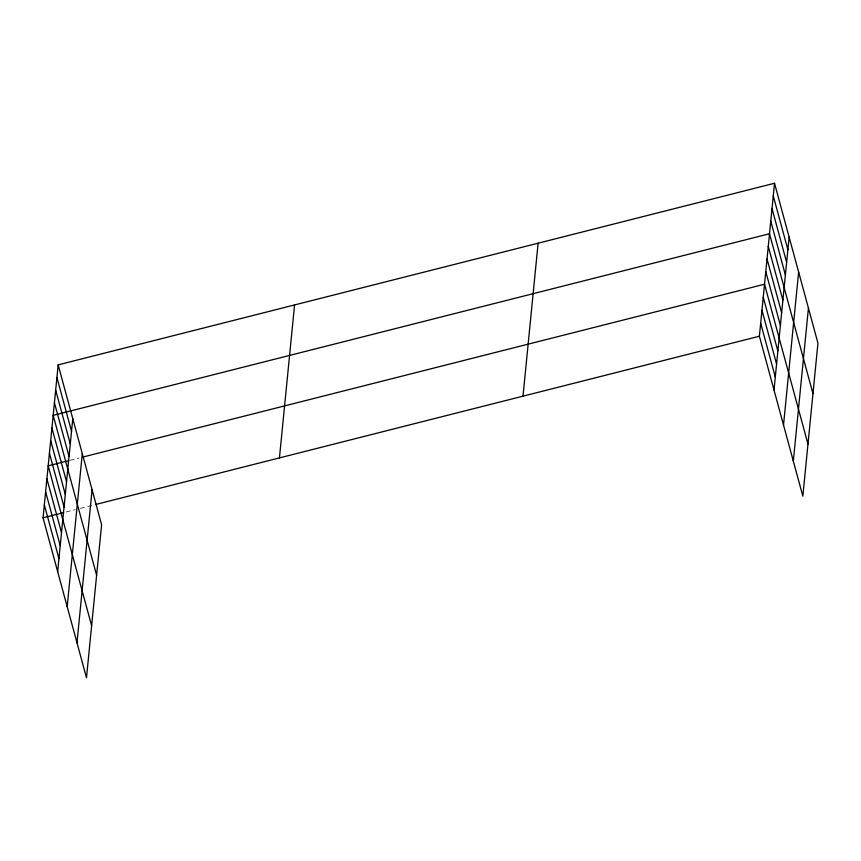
<?xml version="1.0" encoding="UTF-8"?>
<svg xmlns="http://www.w3.org/2000/svg" width="861" height="861" viewBox="0 0 861 861"><rect width="100%" height="100%" fill="white"/><g stroke="black" fill="none" stroke-linecap="round" stroke-linejoin="round"><path stroke-width="0.65" stroke-dasharray="4.3 3.23" d="M70.032 460.291L79.018 458.02M66.179 511.972L75.165 509.701M80.31 508.399L91.869 505.461"/><path stroke-width="1.29" d="M58.161 364.881L101.609 524.769L86.487 677.736L43.05 517.838L58.161 364.881L774.513 183.264L817.95 343.162L802.839 496.119L759.391 336.231L774.513 183.264M57.665 571.629L72.776 418.672M67.18 606.65L82.29 453.682M76.984 642.715L92.095 489.758M279.448 457.912L294.559 304.945M523.004 396.168L538.114 243.2M774.007 390.022L789.128 237.066M783.521 425.043L798.631 272.076M793.325 461.109L808.436 308.152M68.74 460.624L48.194 465.833L91.632 625.721M82.882 457.04L764.536 284.227L807.973 444.115M43.05 517.838L63.606 512.629M95.722 504.481L759.391 336.231M773.264 195.888L787.88 249.679M772.016 208.513L786.631 262.304M770.767 221.126L785.383 274.917M812.967 393.638L769.519 233.751L53.178 415.357L96.615 575.245M768.27 246.364L782.886 300.155M767.022 258.989L781.637 312.78M765.784 271.602L780.4 325.404M763.244 297.228L777.86 351.019M761.963 310.229L776.579 364.02M760.683 323.23L775.298 377.021M56.923 377.495L71.538 431.286M55.674 390.119L70.29 443.91M54.426 402.733L69.041 456.524M51.929 427.971L66.545 481.773M50.681 440.595L65.296 494.386M49.432 453.209L64.048 507.011M46.903 478.834L61.518 532.625M45.622 491.835L60.238 545.626M44.331 504.837L58.946 558.628"/></g></svg>
